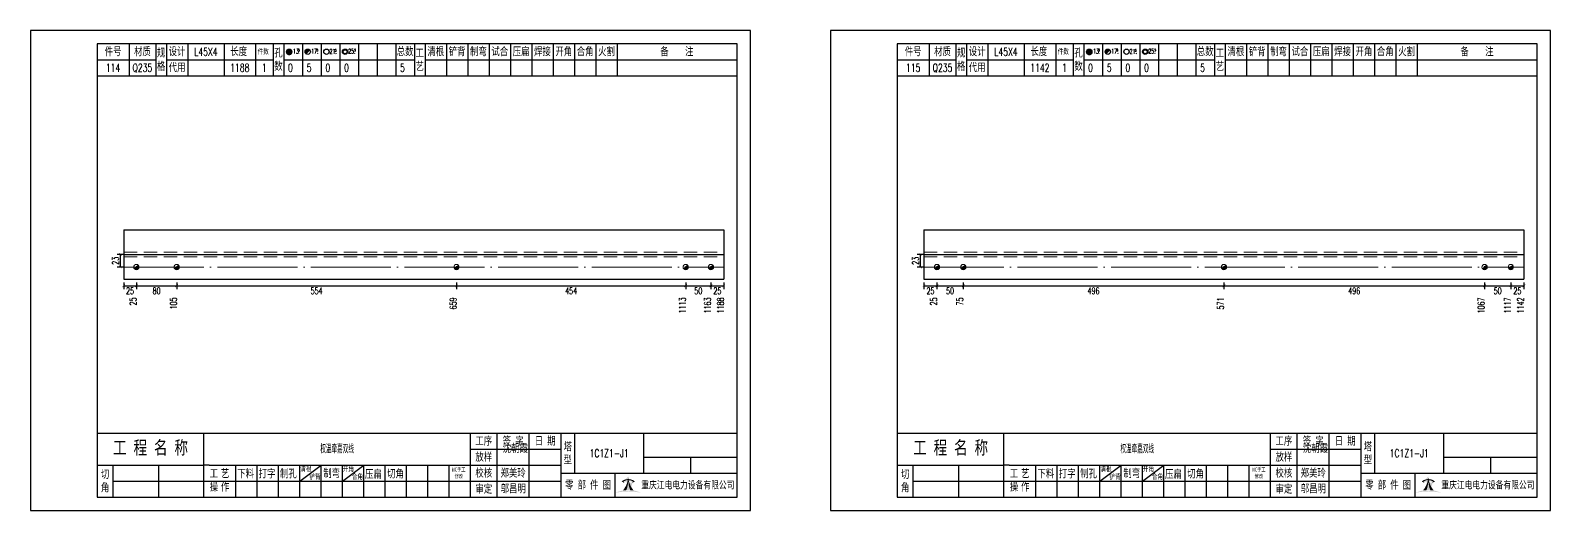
# Model space of a CAD drawing. Header units: millimetres. Extents: x -524 to 9570, y -2481 to 180.
# Drawn here: x 3300 to 3870, y 0 to 180 of the extents above; entities that cross this region are included whole.
import ezdxf
from ezdxf.enums import TextEntityAlignment as Align

# ---------------------------------------------------------------- set-up
doc = ezdxf.new("R2010")
doc.units = ezdxf.units.MM
doc.header["$LTSCALE"] = 20
doc.header["$PDMODE"] = 1
doc.linetypes.add('DASHDOT2X', pattern=[1.75, 1.5, -0.125, 0, -0.125])
doc.linetypes.add('HIDDEN', pattern=[0.375, 0.25, -0.125])
for name, color, linetype, lineweight in [('1', 7, 'Continuous', 25), ('11', 1, 'Continuous', 13), ('2', 1, 'HIDDEN', 13), ('5', 7, 'Continuous', 13), ('7', 3, 'DASHDOT2X', 13)]:
    doc.layers.add(name, color=color, linetype=linetype, lineweight=lineweight)
doc.styles.get("Standard").update_dxf_attribs({"font": 'simplex', "width": 0.7, "bigfont": 'gbhzfs.shx'})
doc.styles.add('SYMBOL_TXT', font='txt.shx', dxfattribs={"width": 0.6})
doc.styles.add('TITLE_TXT', font='simplex.shx', dxfattribs={"width": 0.75, "height": 2.5, "bigfont": 'gbhzfs.shx'})
doc.dimstyles.new('dimStyle4', dxfattribs={"dimtxt": 2.5, "dimasz": 1, "dimexe": 1.25, "dimexo": 0, "dimgap": 0.63, "dimtad": 2, "dimzin": 0, "dimdsep": 46, "dimtxsty": 'standard', "dimblk": 'ARCHTICK', "dimblk1": 'ARCHTICK', "dimblk2": 'ARCHTICK', "dimcen": 0.09, "dimadec": 0, "dimazin": 0, "dimtfac": 1, "dimtdec": 1, "dimtix": 1, "dimtmove": 2, "dimatfit": 3, "dimfxl": 0, "dimtolj": 1, "dimtzin": 0, "dimarcsym": 0})
doc.dimstyles.get("Standard").update_dxf_attribs({"dimtxt": 2.5, "dimasz": 1, "dimexe": 1.25, "dimexo": 0, "dimgap": 0.63, "dimtad": 1, "dimzin": 0, "dimdsep": 46, "dimtxsty": 'standard', "dimblk": 'ARCHTICK', "dimblk1": 'ARCHTICK', "dimblk2": 'ARCHTICK', "dimcen": 0.09, "dimadec": 0, "dimazin": 0, "dimtfac": 1, "dimtdec": 1, "dimtix": 1, "dimtmove": 2, "dimatfit": 3, "dimfxl": 0, "dimtolj": 1, "dimtzin": 0, "dimarcsym": 0})
pattern_1 = [(0, (-3, 0), (0, 0.0125), [])]

# ---------------------------------------------------------------- blocks, each defined once
blk = doc.blocks.new('M12_HOLE')
h = blk.add_hatch()
h.set_pattern_fill('LINE', scale=0.1, style=0)
h.set_pattern_definition(pattern_1)
h.paths.add_polyline_path([(-5, 0, 1), (-1, 0, 1)])
at = {"color": 7}
blk.add_circle((-3, 0), 2, dxfattribs=at)
at = {"color": 7, "attachment_point": 1, "style": 'SYMBOL_TXT'}
for s, insert, char_height, width in [('13\\f??|b0|i0|c0|p54;.', (-0.1170648347537053, 2.110404609075999), 3.5, 5.707453662650948), ('5', (3.739322910876695, 2.264550918150206), 1.8, 2.930899999712656)]:
    blk.add_mtext(s, dxfattribs=dict(at, insert=insert, char_height=char_height, width=width))
blk = doc.blocks.new('M16_HOLE')
h = blk.add_hatch()
h.set_pattern_fill('LINE', scale=0.1, style=0)
h.set_pattern_definition(pattern_1)
h.paths.add_polyline_path([(-1.585786437626905, 1.414213562373095, 0.668178637919299), (-5, 0, 0.198912367379658), (-4.414213562373095, -1.414213562373095)])
at = {"color": 7}
blk.add_circle((-3, 0), 2, dxfattribs=at)
at = {"color": 7, "attachment_point": 1, "style": 'SYMBOL_TXT'}
for s, insert, char_height, width in [('17.', (-0.443935574240129, 2.13042063441452), 3.5, 6.3164), ('5', (3.564570640825252, 2.25180437378188), 1.8, 1.822)]:
    blk.add_mtext(s, dxfattribs=dict(at, insert=insert, char_height=char_height, width=width))
blk = doc.blocks.new('M20_HOLE')
at = {"color": 7}
blk.add_circle((-3, 0), 2, dxfattribs=at)
at = {"color": 7, "attachment_point": 1, "style": 'SYMBOL_TXT'}
for s, insert, char_height, width in [('21.', (-0.6868754558352066, 2.009036737063269), 3.5, 6.0735), ('5', (3.321630759230175, 2.009036737063269), 1.8, 1.4576)]:
    blk.add_mtext(s, dxfattribs=dict(at, insert=insert, char_height=char_height, width=width))
blk = doc.blocks.new('M24_HOLE')
at = {"color": 7}
for radius in [2, 1.5]:
    blk.add_circle((-3, 0), radius, dxfattribs=at)
at = {"color": 7, "attachment_point": 1, "style": 'SYMBOL_TXT'}
for s, insert, char_height, width in [('25.', (-0.6868754558352066, 2.13042063441452), 3.5, 2.4294), ('5', (3.928980201610216, 2.25180437378188), 1.8, 1.9435)]:
    blk.add_mtext(s, dxfattribs=dict(at, insert=insert, char_height=char_height, width=width))
blk = doc.blocks.new('A$C1E394B87')
for p, q in [((270, 180), (0, 180)), ((0, 180), (0, 0)), ((270, 0), (270, 180)), ((0, 0), (270, 0))]:
    blk.add_line(p, q)
blk = doc.blocks.new('JgCard')
h = blk.add_hatch(color=256)
edge = h.paths.add_edge_path()
edge.add_arc((223.8016524729837, -21.84717885384339), 29.00860721842082, 79.81716678233735, 89.27812697573944)
edge.add_arc((224.5325955616654, -21.84717885384339), 29.00860721842082, 90.72187302426055, 100.1828332176626)
edge.add_arc((224.0279874541857, -3.830853464385541), 11.50536553551401, 89.30709440376557, 113.6959925615352, ccw=False)
edge.add_arc((224.3062605804644, -3.830853464385541), 11.50536553551401, 66.30400743846491, 90.69290559623443, ccw=False)
edge = h.paths.add_edge_path()
edge.add_arc((233.0302112674253, 13.18449056462987), 8.873034629199061, 191.5208225546964, 219.6965150385776)
edge.add_arc((215.3040367672247, 13.18449056462987), 8.873034629199061, 320.3034849614224, 348.4791774453036)
edge.add_arc((214.0326012329333, 11.43447699248611), 10.13453382683302, 338.1301204334909, 359.9154198731663)
edge.add_arc((234.3016468017167, 11.43447699248611), 10.13453382683302, 180.0845801266699, 201.8698795665091)
edge.add_line((225.937925765641, 10.90576856469295), (225.6552856147136, 10.35609493506945))
edge.add_arc((224.1679533083088, 7.853493107532699), 3.957321353349253, 91.41975307934291, 127.4827228769255)
edge.add_arc((215.3040367672247, 13.18449056462987), 8.873034629199061, 351.0860103832611, 357.2867084751834)
edge.add_line((222.396322269009, 10.90576856469295), (222.6789624199364, 10.35609493506945))
edge.add_line((222.6789624199364, 10.35609493506945), (221.7697188924139, 10.86032854938844))
edge.add_line((225.6552856147136, 10.35609493506945), (226.5654915637542, 10.86086227359522))
edge.add_arc((224.2330238305049, 7.883670059543192), 3.536460377387214, 93.80567765797379, 121.2894356209631)
edge.add_arc((224.1012242041452, 7.883670059543192), 3.536460377387214, 58.7105643790368, 86.1943223420262)
edge.add_arc((224.1679533083088, 7.853493107532699), 3.957321353349253, 52.53023982105776, 88.60436076552203)
edge.add_arc((233.0302112674253, 13.18449056462987), 8.873034629199061, 182.7132915248167, 188.9137221835162)
edge.add_line((224.1671240173246, 11.44943760304955), (224.1671240173246, 11.41951638194644))
blk.add_hatch(color=256).paths.add_polyline_path([(224.1671240173246, 11.41951638190653, 0.09534363958971465), (224.8964730213393, 7.65936347788454, -0.02857973389665951), (226.2029576453306, 7.517096850535836, -0.1235627947319866), (224.3359488967444, 11.41233217421416, -0.1204986991669159), (225.937925765641, 10.90576856469295), (225.6552856147136, 10.35609493506945), (226.5654915637542, 10.86086227359522, 0.5402417223769541), (226.575360567148, 10.99431825130466, 0.158715983985349), (224.2643381876442, 11.80964050730302, -0.02706108524003999), (224.1671240173246, 12.76445731824299, -0.02706225299216489), (224.0699034296731, 11.80959959181416, 0.1586661026302013), (221.7598355252794, 10.99377351487396, 0.5401762534625951), (221.7697205382283, 10.86032763670437, -5.881062471050359e-06), (221.7697188924139, 10.86032854938844), (222.6789624199364, 10.35609493506945), (222.396322269009, 10.90576856469295, -0.1204986991669226), (223.9982991379056, 11.41233217421416, -0.1235627947319868), (222.1312903893195, 7.517096850535836, -0.0285797338966575), (223.4377750133108, 7.65936347788454, 0.09534363958971454)])
for p, q in [((265, 175), (25, 175)), ((25, 175), (25, 5)), ((37, 175), (37, 163)), ((47, 175), (47, 163)), ((51, 175), (51, 163)), ((59, 175), (59, 163)), ((72.61005959575064, 175), (72.61005959575061, 163)), ((84.43573710762382, 175), (84.43573710762382, 163)), ((91, 175), (91, 163)), ((95, 175), (95, 163)), ((102, 175), (102, 163)), ((109, 175), (109, 163)), ((116, 175), (116, 163)), ((123, 175), (123, 163)), ((130, 175), (130, 163)), ((137, 175), (137, 163)), ((144, 175), (144, 163)), ((148, 175), (148, 163)), ((156, 175), (156, 163)), ((164, 175), (164, 163)), ((172, 175), (172, 163)), ((180, 175), (180, 163)), ((188, 175), (188, 163)), ((196, 175), (196, 163)), ((204, 175), (204, 163)), ((212, 175), (212, 163)), ((220, 175), (220, 163)), ((265, 5), (265, 175)), ((25, 169), (47, 169)), ((51, 168.9999999999999), (91, 168.9999999999999)), ((95, 168.9999999999999), (144, 168.9999999999999)), ((148, 169), (265, 169)), ((25, 163), (265, 163)), ((25, 29), (265, 29)), ((65, 17), (65, 29)), ((165, 5), (165, 29)), ((175, 5), (175, 29)), ((187, 5), (187, 29)), ((199, 5), (199, 29)), ((204, 29), (204, 14)), ((230, 14), (230, 29)), ((165, 23), (199, 23)), ((230, 20), (265, 20)), ((247.5, 20), (247.5, 14)), ((25, 17), (65, 17)), ((31, 5), (31, 17)), ((48, 17), (48, 5)), ((65, 5), (65, 17)), ((67, 17), (65, 17)), ((67, 17), (165, 17)), ((77, 5), (77, 17)), ((85, 5), (85, 17)), ((93, 5), (93, 17)), ((101, 5), (101, 17)), ((101, 11), (109, 17)), ((109, 5), (109, 17)), ((117, 5), (117, 17)), ((117, 11), (125, 17)), ((125, 5), (125, 17)), ((133, 5), (133, 17)), ((141, 5), (141, 17)), ((149, 5), (149, 17)), ((157, 5), (157, 17)), ((165, 17), (199, 17)), ((199, 14), (265, 14)), ((219.0802760739607, 14), (219.0802760739607, 5)), ((31, 11), (65, 11)), ((65, 11), (165, 11)), ((165, 11), (199, 11)), ((25, 5), (265, 5))]:
    blk.add_line(p, q)
blk.add_lwpolyline([(96.0334779468642, 171.9855941999696, -1), (98.0334779468642, 171.9855941999696, -1)], format="xyb", close=True)
for p in [(65.8050297978753, 166), (145, 96)]:
    blk.add_point(p)
blk.add_blockref('A$C1E394B87', (0, 0))
at = {"xscale": 0.5, "yscale": 0.5, "zscale": 0.5}
for name, p in [('M12_HOLE', (98.5334779468642, 171.9855941999696)), ('M16_HOLE', (105.5, 171.9999999999999)), ('M20_HOLE', (112.5, 171.9999999999999)), ('M24_HOLE', (119.5, 171.9999999999999))]:
    blk.add_blockref(name, p, dxfattribs=at)
at = {"attachment_point": 5, "style": 'TITLE_TXT'}
for s, insert, char_height, width in [('{\\fSimHei|b0|i0|c134|p2;件号}', (31, 172), 3, 15), ('{\\fSimHei|b0|i0|c134|p2;材质}', (42, 172), 3, 8), ('{\\fSimHei|b0|i0|c134|p2;规格}', (49, 169), 3, 4), ('{\\fSimHei|b0|i0|c134|p2;设计}', (55, 171.9999999999999), 3, 8.000000000000014), ('{\\fSimHei|b0|i0|c134|p2;长度}', (78.11684221050325, 172.0531705390044), 3, 8), ('{\\fSimHei|b0|i0|c134|p2;件数}', (87.3041250533895, 171.9999999999999), 2, 8.8244), ('{\\fSimHei|b0|i0|c134|p2;孔数}', (93, 169), 3, 4), ('{\\fSimHei|b0|i0|c134|p2;总数}', (140.5, 171.9999999999999), 3, 7), ('{\\fSimHei|b0|i0|c134|p2;工\\P艺}', (146, 169), 3, 4), ('{\\fSimHei|b0|i0|c134|p2;清根}', (152, 172), 3, 8), ('{\\fSimHei|b0|i0|c134|p2;铲背}', (160, 172), 3, 8), ('{\\fSimHei|b0|i0|c134|p2;制弯}', (168, 172), 3, 8.000000000000028), ('{\\fSimHei|b0|i0|c134|p2;试合}', (176, 172), 3, 8), ('{\\fSimHei|b0|i0|c134|p2;压扁}', (184, 172), 3, 8), ('{\\fSimHei|b0|i0|c134|p2;焊接}', (192, 172), 3, 8), ('{\\fSimHei|b0|i0|c134|p2;开角}', (200, 172), 3, 8.000000000000057), ('{\\fSimHei|b0|i0|c134|p2;合角}', (208, 172), 3, 8), ('{\\fSimHei|b0|i0|c134|p2;火割}', (216, 172), 3, 8), ('{\\fSimHei|b0|i0|c134|p2;备    注}', (242.3967818627186, 171.9765054582008), 3, 22), ('{\\fSimHei|b0|i0|c134|p2;代用}', (55, 166), 3, 8), ('{\\fSimHei|b0|i0|c134|p2;工 程 名 称}', (45.04268864723963, 23.33842704880232), 5, 47.33333333333334), ('{\\fSimHei|b0|i0|c134|p2;工序}', (170, 26), 3, 10), ('{\\fSimHei|b0|i0|c134|p2;签 字}', (181, 26), 3, 12), ('{\\fSimHei|b0|i0|c134|p2;^I沈朝霞}', (181.0520504248258, 23.27747906449889), 3, 12), ('{\\fSimHei|b0|i0|c134|p2;日 期}', (193, 26), 3, 12), ('{\\fSimHei|b0|i0|c134|p2;塔\\P型}', (201.5, 21.5), 3, 5.000000000000028), ('{\\fSimHei|b0|i0|c134|p2;放样}', (170, 20), 3, 10), ('{\\fSimHei|b0|i0|c134|p2;切\\P角}', (28, 11), 3, 6.000000000000004), ('{\\fSimHei|b0|i0|c134|p2;工\\P操}', (68.78408056366106, 11.29930144135182), 3, 6.000000000000004), ('{\\fSimHei|b0|i0|c134|p2;艺\\P作}', (73.01340619218274, 11.29930144135182), 3, 6.000000000000004), ('{\\fSimHei|b0|i0|c134|p2;下料}', (80.74376492044746, 13.75191016783555), 3, 8), ('{\\fSimHei|b0|i0|c134|p2;打字}', (88.74376492044746, 13.75191016783555), 3, 8), ('{\\fSimHei|b0|i0|c134|p2;制孔}', (96.74376492044746, 13.75191016783555), 3, 8.000000000000028), ('{\\fSimHei|b0|i0|c134|p2;清根}', (103.3080888185272, 15.56254542211099), 2, 8), ('{\\fSimHei|b0|i0|c134|p2;铲背}', (106.6982872637203, 12.58010217278223), 2, 8), ('{\\fSimHei|b0|i0|c134|p2;制弯}', (112.9524832210667, 13.86807755023182), 3, 8.000000000000028), ('{\\fSimHei|b0|i0|c134|p2;开角}', (119.2123351337376, 15.54156681030855), 2, 8.000000000000057), ('{\\fSimHei|b0|i0|c134|p2;合角}', (122.601153766583, 12.67610618408509), 2, 8), ('{\\fSimHei|b0|i0|c134|p2;压扁}', (128.5896913500159, 13.56672241423536), 3, 8), ('{\\fSimHei|b0|i0|c134|p2;切角}', (136.8970089545677, 13.6938446517654), 3, 8), ('{\\fSimHei|b0|i0|c134|p2;NC手工修改}', (160.6311373906198, 14.05820252967675), 1.5, 6.204069777279955), ('{\\fSimHei|b0|i0|c134|p2;校核}', (170, 14), 3, 10.00000000000003), ('{\\fSimHei|b0|i0|c134|p2;郑美玲}', (181, 14), 3, 12), ('{\\fSimHei|b0|i0|c134|p2;零 部 件 图}', (209.0827348158753, 9.5), 3, 30.76131175444226), ('{\\fSimHei|b0|i0|c134|p2;重庆江电电力设备有限公司}', (246.5086378857131, 9.475432444103376), 2.772000000000001, 63.29400000000002), ('{\\fSimHei|b0|i0|c134|p2;审定}', (170, 8), 3, 10), ('{\\fSimHei|b0|i0|c134|p2;邬昌明}', (181.0428184060297, 8.12303372435349), 3, 12)]:
    blk.add_mtext(s, dxfattribs=dict(at, insert=insert, char_height=char_height, width=width))
blk = doc.blocks.new('M16')
for p, q in [((-0.7071067811865476, -0.7071067811865476), (0.7071067811865475, 0.7071067811865475)), ((-0.4, 4.898425415289509e-17), (0.4, 0)), ((2.449212707644755e-17, 0.4), (0, -0.4))]:
    blk.add_line(p, q)
blk.add_circle((0, 0), 1)
for centre, radius, end in [((0, 0), 0.8, 45.00000000000001), ((0, 0), 0.6, 45.00000000000001), ((0, 0), 0.4, 45.00000000000001), ((-5.551115123125783e-17, -5.551115123125783e-17), 0.2, 45)]:
    blk.add_arc(centre, radius, 225, end)
blk = doc.blocks.new('_ArchTick')
at = {"color": 0, "linetype": 'ByBlock', "const_width": 0.15}
blk.add_lwpolyline([(-0.5, -0.5), (0.5, 0.5)], dxfattribs=at)
blk = doc.blocks.new('*D189')
at = {"layer": '11', "color": 0, "lineweight": -2}
for p, q in [((3335, 85.5), (3335, 83)), ((3339.732891124379, 85.5), (3339.732891124379, 83)), ((3335, 84.25), (3339.732891124379, 84.25))]:
    blk.add_line(p, q, dxfattribs=at)
at = {"layer": 'Defpoints', "color": 0}
for p in [(3335, 85.5), (3339.732891124379, 85.5), (3339.732891124379, 84.25)]:
    blk.add_point(p, dxfattribs=at)
at = {"layer": '11', "color": 0, "lineweight": -2, "rotation": 180}
blk.add_blockref('_ArchTick', (3335, 84.25), dxfattribs=at)
at = {"layer": '11', "color": 0, "lineweight": -2}
blk.add_blockref('_ArchTick', (3339.732891124379, 84.25), dxfattribs=at)
at = {"layer": '11', "color": 0, "insert": (3337.36644556219, 82.37), "char_height": 2.5, "attachment_point": 5}
blk.add_mtext('\\A1;25', dxfattribs=at)
blk = doc.blocks.new('*D190')
at = {"layer": '11', "color": 0, "lineweight": -2}
for p, q in [((3339.732891124379, 85.5), (3339.732891124379, 83)), ((3354.878142722394, 85.5), (3354.878142722394, 83)), ((3339.732891124379, 84.25), (3354.878142722394, 84.25))]:
    blk.add_line(p, q, dxfattribs=at)
at = {"layer": 'Defpoints', "color": 0}
for p in [(3339.732891124379, 85.5), (3354.878142722394, 85.5), (3354.878142722394, 84.25)]:
    blk.add_point(p, dxfattribs=at)
at = {"layer": '11', "color": 0, "lineweight": -2, "rotation": 180}
blk.add_blockref('_ArchTick', (3339.732891124379, 84.25), dxfattribs=at)
at = {"layer": '11', "color": 0, "lineweight": -2}
blk.add_blockref('_ArchTick', (3354.878142722394, 84.25), dxfattribs=at)
at = {"layer": '11', "color": 0, "insert": (3347.305516923387, 82.37), "char_height": 2.5, "attachment_point": 5}
blk.add_mtext('\\A1;80', dxfattribs=at)
blk = doc.blocks.new('*D191')
at = {"layer": '11', "color": 0, "lineweight": -2}
for p, q in [((3354.878142722394, 85.5), (3354.878142722394, 83)), ((3459.759010038645, 85.5), (3459.759010038645, 83)), ((3354.878142722394, 84.25), (3459.759010038645, 84.25))]:
    blk.add_line(p, q, dxfattribs=at)
at = {"layer": 'Defpoints', "color": 0}
for p in [(3354.878142722394, 85.5), (3459.759010038645, 85.5), (3459.759010038645, 84.25)]:
    blk.add_point(p, dxfattribs=at)
at = {"layer": '11', "color": 0, "lineweight": -2, "rotation": 180}
blk.add_blockref('_ArchTick', (3354.878142722394, 84.25), dxfattribs=at)
at = {"layer": '11', "color": 0, "lineweight": -2}
blk.add_blockref('_ArchTick', (3459.759010038645, 84.25), dxfattribs=at)
at = {"layer": '11', "color": 0, "insert": (3407.31857638052, 82.37), "char_height": 2.5, "attachment_point": 5}
blk.add_mtext('\\A1;554', dxfattribs=at)
blk = doc.blocks.new('*D192')
at = {"layer": '11', "color": 0, "lineweight": -2}
for p, q in [((3459.759010038645, 85.5), (3459.759010038645, 83)), ((3545.708312857378, 85.5), (3545.708312857378, 83)), ((3459.759010038645, 84.25), (3545.708312857378, 84.25))]:
    blk.add_line(p, q, dxfattribs=at)
at = {"layer": 'Defpoints', "color": 0}
for p in [(3459.759010038645, 85.5), (3545.708312857378, 85.5), (3545.708312857378, 84.25)]:
    blk.add_point(p, dxfattribs=at)
at = {"layer": '11', "color": 0, "lineweight": -2, "rotation": 180}
blk.add_blockref('_ArchTick', (3459.759010038645, 84.25), dxfattribs=at)
at = {"layer": '11', "color": 0, "lineweight": -2}
blk.add_blockref('_ArchTick', (3545.708312857378, 84.25), dxfattribs=at)
at = {"layer": '11', "color": 0, "insert": (3502.733661448011, 82.37), "char_height": 2.5, "attachment_point": 5}
blk.add_mtext('\\A1;454', dxfattribs=at)
blk = doc.blocks.new('*D193')
at = {"layer": '11', "color": 0, "lineweight": -2}
for p, q in [((3545.708312857378, 85.5), (3545.708312857378, 83)), ((3555.174095106137, 85.5), (3555.174095106137, 83)), ((3545.708312857378, 84.25), (3555.174095106137, 84.25))]:
    blk.add_line(p, q, dxfattribs=at)
at = {"layer": 'Defpoints', "color": 0}
for p in [(3545.708312857378, 85.5), (3555.174095106137, 85.5), (3555.174095106137, 84.25)]:
    blk.add_point(p, dxfattribs=at)
at = {"layer": '11', "color": 0, "lineweight": -2, "rotation": 180}
blk.add_blockref('_ArchTick', (3545.708312857378, 84.25), dxfattribs=at)
at = {"layer": '11', "color": 0, "lineweight": -2}
blk.add_blockref('_ArchTick', (3555.174095106137, 84.25), dxfattribs=at)
at = {"layer": '11', "color": 0, "insert": (3550.441203981757, 82.37), "char_height": 2.5, "attachment_point": 5}
blk.add_mtext('\\A1;50', dxfattribs=at)
blk = doc.blocks.new('*D194')
at = {"layer": '11', "color": 0, "lineweight": -2}
for p, q in [((3555.174095106137, 85.5), (3555.174095106137, 83)), ((3560, 85.5), (3560, 83)), ((3555.174095106137, 84.25), (3560, 84.25))]:
    blk.add_line(p, q, dxfattribs=at)
at = {"layer": 'Defpoints', "color": 0}
for p in [(3555.174095106137, 85.5), (3560, 85.5), (3560, 84.25)]:
    blk.add_point(p, dxfattribs=at)
at = {"layer": '11', "color": 0, "lineweight": -2, "rotation": 180}
blk.add_blockref('_ArchTick', (3555.174095106137, 84.25), dxfattribs=at)
at = {"layer": '11', "color": 0, "lineweight": -2}
blk.add_blockref('_ArchTick', (3560, 84.25), dxfattribs=at)
at = {"layer": '11', "color": 0, "insert": (3557.587047553068, 82.37), "char_height": 2.5, "attachment_point": 5}
blk.add_mtext('\\A1;25', dxfattribs=at)
blk = doc.blocks.new('*D196')
at = {"layer": '11', "color": 0, "lineweight": -2}
for p, q in [((3635, 85.5), (3635, 83)), ((3639.9260431738, 85.5), (3639.9260431738, 83)), ((3635, 84.25), (3639.9260431738, 84.25))]:
    blk.add_line(p, q, dxfattribs=at)
at = {"layer": 'Defpoints', "color": 0}
for p in [(3635, 85.5), (3639.9260431738, 85.5), (3639.9260431738, 84.25)]:
    blk.add_point(p, dxfattribs=at)
at = {"layer": '11', "color": 0, "lineweight": -2, "rotation": 180}
blk.add_blockref('_ArchTick', (3635, 84.25), dxfattribs=at)
at = {"layer": '11', "color": 0, "lineweight": -2}
blk.add_blockref('_ArchTick', (3639.9260431738, 84.25), dxfattribs=at)
at = {"layer": '11', "color": 0, "insert": (3637.4630215869, 82.37), "char_height": 2.5, "attachment_point": 5}
blk.add_mtext('\\A1;25', dxfattribs=at)
blk = doc.blocks.new('*D197')
at = {"layer": '11', "color": 0, "lineweight": -2}
for p, q in [((3639.9260431738, 85.5), (3639.9260431738, 83)), ((3649.7781295214, 85.5), (3649.7781295214, 83)), ((3639.9260431738, 84.25), (3649.7781295214, 84.25))]:
    blk.add_line(p, q, dxfattribs=at)
at = {"layer": 'Defpoints', "color": 0}
for p in [(3639.9260431738, 85.5), (3649.7781295214, 85.5), (3649.7781295214, 84.25)]:
    blk.add_point(p, dxfattribs=at)
at = {"layer": '11', "color": 0, "lineweight": -2, "rotation": 180}
blk.add_blockref('_ArchTick', (3639.9260431738, 84.25), dxfattribs=at)
at = {"layer": '11', "color": 0, "lineweight": -2}
blk.add_blockref('_ArchTick', (3649.7781295214, 84.25), dxfattribs=at)
at = {"layer": '11', "color": 0, "insert": (3644.8520863476, 82.37), "char_height": 2.5, "attachment_point": 5}
blk.add_mtext('\\A1;50', dxfattribs=at)
blk = doc.blocks.new('*D198')
at = {"layer": '11', "color": 0, "lineweight": -2}
for p, q in [((3649.7781295214, 85.5), (3649.7781295214, 83)), ((3747.510826089592, 85.5), (3747.510826089592, 83)), ((3649.7781295214, 84.25), (3747.510826089592, 84.25))]:
    blk.add_line(p, q, dxfattribs=at)
at = {"layer": 'Defpoints', "color": 0}
for p in [(3649.7781295214, 85.5), (3747.510826089592, 85.5), (3747.510826089592, 84.25)]:
    blk.add_point(p, dxfattribs=at)
at = {"layer": '11', "color": 0, "lineweight": -2, "rotation": 180}
blk.add_blockref('_ArchTick', (3649.7781295214, 84.25), dxfattribs=at)
at = {"layer": '11', "color": 0, "lineweight": -2}
blk.add_blockref('_ArchTick', (3747.510826089592, 84.25), dxfattribs=at)
at = {"layer": '11', "color": 0, "insert": (3698.644477805496, 82.37), "char_height": 2.5, "attachment_point": 5}
blk.add_mtext('\\A1;496', dxfattribs=at)
blk = doc.blocks.new('*D199')
at = {"layer": '11', "color": 0, "lineweight": -2}
for p, q in [((3747.510826089592, 85.5), (3747.510826089592, 83)), ((3845.243522657785, 85.5), (3845.243522657785, 83)), ((3747.510826089592, 84.25), (3845.243522657785, 84.25))]:
    blk.add_line(p, q, dxfattribs=at)
at = {"layer": 'Defpoints', "color": 0}
for p in [(3747.510826089592, 85.5), (3845.243522657785, 85.5), (3845.243522657785, 84.25)]:
    blk.add_point(p, dxfattribs=at)
at = {"layer": '11', "color": 0, "lineweight": -2, "rotation": 180}
blk.add_blockref('_ArchTick', (3747.510826089592, 84.25), dxfattribs=at)
at = {"layer": '11', "color": 0, "lineweight": -2}
blk.add_blockref('_ArchTick', (3845.243522657785, 84.25), dxfattribs=at)
at = {"layer": '11', "color": 0, "insert": (3796.377174373688, 82.37), "char_height": 2.5, "attachment_point": 5}
blk.add_mtext('\\A1;496', dxfattribs=at)
blk = doc.blocks.new('*D200')
at = {"layer": '11', "color": 0, "lineweight": -2}
for p, q in [((3845.243522657785, 85.5), (3845.243522657785, 83)), ((3855.095609005384, 85.5), (3855.095609005384, 83)), ((3845.243522657785, 84.25), (3855.095609005384, 84.25))]:
    blk.add_line(p, q, dxfattribs=at)
at = {"layer": 'Defpoints', "color": 0}
for p in [(3845.243522657785, 85.5), (3855.095609005384, 85.5), (3855.095609005384, 84.25)]:
    blk.add_point(p, dxfattribs=at)
at = {"layer": '11', "color": 0, "lineweight": -2, "rotation": 180}
blk.add_blockref('_ArchTick', (3845.243522657785, 84.25), dxfattribs=at)
at = {"layer": '11', "color": 0, "lineweight": -2}
blk.add_blockref('_ArchTick', (3855.095609005384, 84.25), dxfattribs=at)
at = {"layer": '11', "color": 0, "insert": (3850.169565831584, 82.37), "char_height": 2.5, "attachment_point": 5}
blk.add_mtext('\\A1;50', dxfattribs=at)
blk = doc.blocks.new('*D201')
at = {"layer": '11', "color": 0, "lineweight": -2}
for p, q in [((3855.095609005384, 85.5), (3855.095609005384, 83)), ((3860, 85.5), (3860, 83)), ((3855.095609005384, 84.25), (3860, 84.25))]:
    blk.add_line(p, q, dxfattribs=at)
at = {"layer": 'Defpoints', "color": 0}
for p in [(3855.095609005384, 85.5), (3860, 85.5), (3860, 84.25)]:
    blk.add_point(p, dxfattribs=at)
at = {"layer": '11', "color": 0, "lineweight": -2, "rotation": 180}
blk.add_blockref('_ArchTick', (3855.095609005384, 84.25), dxfattribs=at)
at = {"layer": '11', "color": 0, "lineweight": -2}
blk.add_blockref('_ArchTick', (3860, 84.25), dxfattribs=at)
at = {"layer": '11', "color": 0, "insert": (3857.547804502692, 82.37), "char_height": 2.5, "attachment_point": 5}
blk.add_mtext('\\A1;25', dxfattribs=at)

msp = doc.modelspace()

# ---------------------------------------------------------------- linework, layer by layer
at = {"layer": '1'}
for p, q in [((3335, 105.25), (3335, 86.75)), ((3335, 105.25), (3560, 105.25)), ((3560, 105.25), (3560, 86.75)), ((3635, 105.25), (3635, 86.75)), ((3635, 105.25), (3860, 105.25)), ((3860, 105.25), (3860, 86.75)), ((3335, 96), (3560, 96)), ((3635, 96), (3860, 96)), ((3335, 86.75), (3560, 86.75)), ((3635, 86.75), (3860, 86.75))]:
    msp.add_line(p, q, dxfattribs=at)
at = {"layer": '2'}
for p, q in [((3335, 96.82222222222222), (3560, 96.82222222222222)), ((3335, 95.17777777777778), (3560, 95.17777777777778)), ((3635, 96.82222222222222), (3860, 96.82222222222222)), ((3635, 95.17777777777778), (3860, 95.17777777777778))]:
    msp.add_line(p, q, dxfattribs=at)
at = {"layer": '7'}
for p, q in [((3335, 91.27222222222223), (3560.174095106137, 91.27222222222223)), ((3635, 91.27222222222223), (3860.095609005384, 91.27222222222223))]:
    msp.add_line(p, q, dxfattribs=at)

# ---------------------------------------------------------------- block references
at = {"layer": '1'}
for p in [(3300, 0), (3600, 0)]:
    msp.add_blockref('JgCard', p, dxfattribs=at)
at = {"layer": '5'}
for p in [(3339.732891124379, 91.27222222222223), (3354.878142722394, 91.27222222222223), (3459.759010038645, 91.27222222222223), (3545.708312857378, 91.27222222222223), (3555.174095106137, 91.27222222222223), (3639.9260431738, 91.27222222222223), (3649.7781295214, 91.27222222222223), (3747.510826089592, 91.27222222222223), (3845.243522657785, 91.27222222222223), (3855.095609005384, 91.27222222222223)]:
    msp.add_blockref('M16', p, dxfattribs=at)

# ---------------------------------------------------------------- texts
at = {"layer": '1', "width": 0.7}
for s, p in [('L45X4', (3365.805029797875, 172)), ('L45X4', (3665.805029797875, 172)), ('114', (3331, 166)), ('Q235', (3342, 166)), ('1188', (3378.522898351687, 166)), ('1', (3387.717868553812, 166)), ('0', (3397.5, 166)), ('5', (3404.5, 166)), ('0', (3411.5, 166)), ('0', (3418.5, 166)), ('5', (3439.5, 166)), ('115', (3631, 166)), ('Q235', (3642, 166)), ('1142', (3678.522898351687, 166)), ('1', (3687.717868553812, 166)), ('0', (3697.5, 166)), ('5', (3704.5, 166)), ('0', (3711.5, 166)), ('0', (3718.5, 166)), ('5', (3739.5, 166)), ('权温牵嘉双线', (3415, 23)), ('1C1Z1-J1', (3517, 21.5)), ('权温牵嘉双线', (3715, 23)), ('1C1Z1-J1', (3817, 21.5))]:
    msp.add_text(s, height=3, dxfattribs=at).set_placement(p, align=Align.MIDDLE_CENTER)
for s, p in [('25', (3339.732891124379, 79.875)), ('105', (3354.878142722394, 79.875)), ('659', (3459.759010038645, 79.875)), ('1113', (3545.708312857378, 79.875)), ('1163', (3555.174095106137, 79.875)), ('1188', (3560, 79.875)), ('25', (3639.9260431738, 79.875)), ('75', (3649.7781295214, 79.875)), ('571', (3747.510826089592, 79.875)), ('1067', (3845.243522657785, 79.875)), ('1117', (3855.095609005384, 79.875)), ('1142', (3860, 79.875))]:
    msp.add_text(s, height=2.5, rotation=90, dxfattribs=at).set_placement(p, align=Align.RIGHT)

# ---------------------------------------------------------------- dimensions: what is measured, and where the dimension line sits
at = {"layer": '1'}
for base, p1, p2 in [((3333.75, 96), (3334.75, 91.27222222222223), (3334.75, 96)), ((3633.75, 96), (3634.75, 91.27222222222223), (3634.75, 96))]:
    msp.add_linear_dim(base=base, p1=p1, p2=p2, angle=90, text='23', dimstyle='standard', override={"dimtxt": 2.5}, dxfattribs=at).render()
at = {"layer": '11'}
for base, p1, p2, text, picture, middle in [((3339.732891124379, 84.25), (3335, 85.5), (3339.732891124379, 85.5), '25', '*D189', (3337.36644556219, 82.37)), ((3354.878142722394, 84.25), (3339.732891124379, 85.5), (3354.878142722394, 85.5), '80', '*D190', (3347.305516923387, 82.37)), ((3459.759010038645, 84.25), (3354.878142722394, 85.5), (3459.759010038645, 85.5), '554', '*D191', (3407.31857638052, 82.37)), ((3545.708312857378, 84.25), (3459.759010038645, 85.5), (3545.708312857378, 85.5), '454', '*D192', (3502.733661448011, 82.37)), ((3555.174095106137, 84.25), (3545.708312857378, 85.5), (3555.174095106137, 85.5), '50', '*D193', (3550.441203981757, 82.37)), ((3560, 84.25), (3555.174095106137, 85.5), (3560, 85.5), '25', '*D194', (3557.587047553068, 82.37)), ((3639.9260431738, 84.25), (3635, 85.5), (3639.9260431738, 85.5), '25', '*D196', (3637.4630215869, 82.37)), ((3649.7781295214, 84.25), (3639.9260431738, 85.5), (3649.7781295214, 85.5), '50', '*D197', (3644.8520863476, 82.37)), ((3747.510826089592, 84.25), (3649.7781295214, 85.5), (3747.510826089592, 85.5), '496', '*D198', (3698.644477805496, 82.37)), ((3845.243522657785, 84.25), (3747.510826089592, 85.5), (3845.243522657785, 85.5), '496', '*D199', (3796.377174373688, 82.37)), ((3855.095609005384, 84.25), (3845.243522657785, 85.5), (3855.095609005384, 85.5), '50', '*D200', (3850.169565831584, 82.37)), ((3860, 84.25), (3855.095609005384, 85.5), (3860, 85.5), '25', '*D201', (3857.547804502692, 82.37))]:
    dim = msp.add_linear_dim(base=base, p1=p1, p2=p2, text=text, dimstyle='dimStyle4', override={"dimtxt": 2.5}, dxfattribs=at)
    dim.commit()
    dim.dimension.update_dxf_attribs({"geometry": picture, "text_midpoint": middle})

doc.saveas('drawing.dxf')
